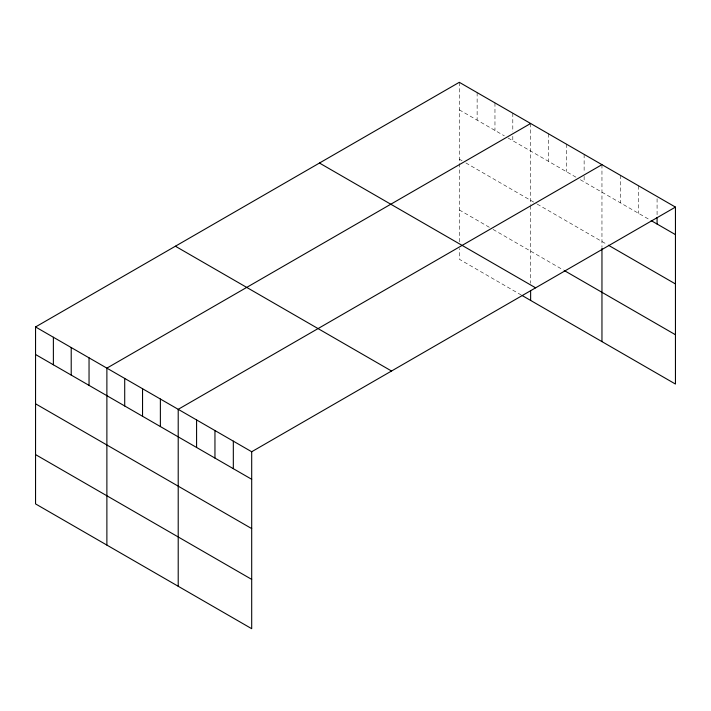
<?xml version="1.0" encoding="UTF-8"?>
<svg xmlns="http://www.w3.org/2000/svg" width="711" height="711" viewBox="0 0 711 711"><rect width="100%" height="100%" fill="white"/><g stroke="black" fill="none" stroke-linecap="round" stroke-linejoin="round"><path stroke-width="0.53" stroke-dasharray="3.56 2.67" d="M459.306 109.841L504.348 135.854M508.107 138.023L576.621 177.572M580.372 179.741L650.645 220.312M459.306 159.148L462.114 160.775M465.874 162.943L536.263 203.577M537.196 204.119L606.554 244.157M459.306 209.949L489.337 227.289M493.087 229.449L563.476 270.091M521.243 295.012L459.306 259.248L459.306 248.53M657.08 198.698L657.08 216.313M638.709 185.882L638.709 213.416M620.33 175.279L620.33 202.813M601.959 164.668L601.959 247.028M584.131 154.376L584.131 172M584.131 176.399L584.131 181.909M566.294 144.075L566.294 171.618M548.465 133.784L548.465 161.317M530.628 123.492L530.628 204.741M530.628 205.852L530.628 283.28M512.8 113.191L512.8 131.917M512.8 136.325L512.8 140.725M494.963 102.899L494.963 130.433M477.134 92.599L477.134 120.141M459.306 82.307L459.306 162.464M459.306 163.566L459.306 242.104"/><path stroke-width="1.07" d="M35.55 326.953L251.694 451.752L251.694 628.693L35.55 503.903L35.55 326.953L459.306 82.307L675.45 207.097L675.45 384.047L522.185 295.554M530.628 123.492L106.881 368.138L106.881 545.079M601.959 164.668L178.212 409.323L178.212 586.264M251.694 451.752L675.45 207.097M651.569 220.845L675.45 234.63M608.394 245.224L675.45 283.938M564.418 270.633L675.45 334.739M319.461 163.041L535.614 287.831M175.386 246.219L391.539 371.018M35.55 354.496L251.694 479.285M35.55 403.795L251.694 528.593M35.55 454.596L251.694 579.385M657.08 217.415L657.08 224.027M601.959 248.139L601.959 341.618M530.628 290.781L530.628 300.433M233.324 441.14L233.324 468.673M214.953 430.537L214.953 458.071M196.583 419.925L196.583 447.459M160.375 399.022L160.375 426.564M142.547 388.73L142.547 416.264M124.709 378.43L124.709 405.972M89.044 357.846L89.044 385.38M71.216 347.546L71.216 375.088M53.378 337.254L53.378 364.787"/></g></svg>
